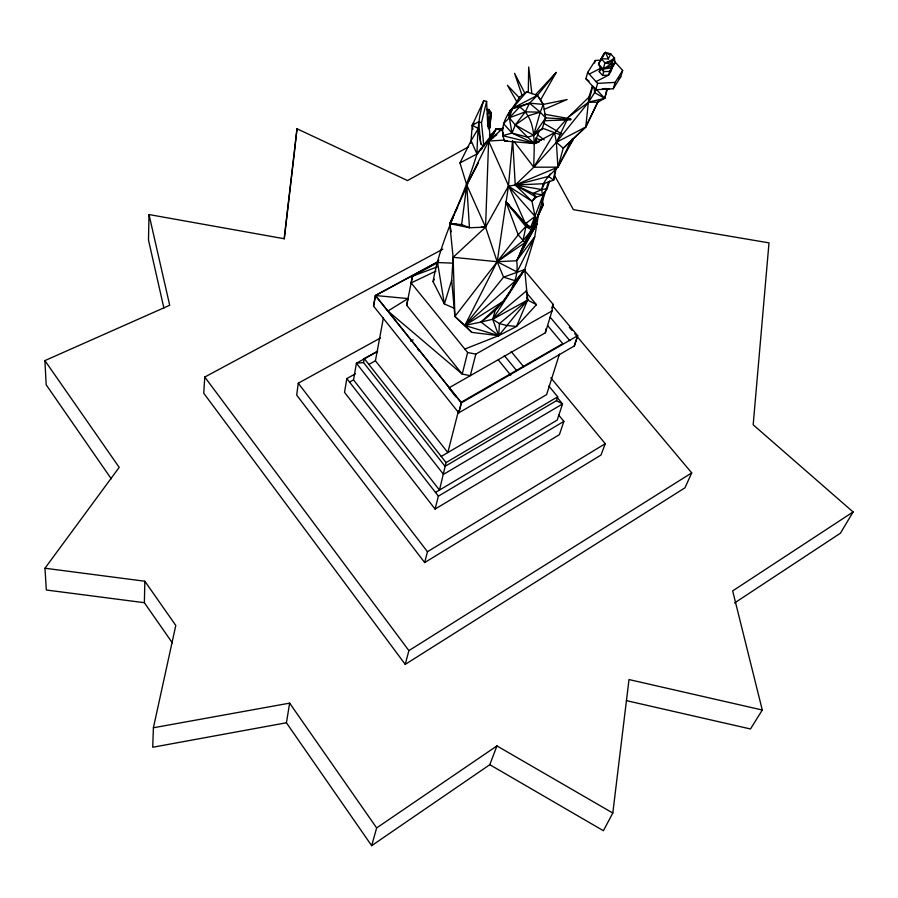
<?xml version="1.0" encoding="UTF-8"?>
<svg xmlns="http://www.w3.org/2000/svg" width="898" height="898" viewBox="0 0 898 898"><rect width="100%" height="100%" fill="white"/><g stroke="black" fill="none" stroke-linecap="round" stroke-linejoin="round"><path stroke-width="1.35" d="M602.064 58.325L604.096 53.42L605.533 52.331L610.696 53.891L614.457 58.022L614.95 63.028L609.708 71.335L608.597 75.129L596.014 81.617M528.305 92.415L528.686 66.991L531.885 93.572M468.644 146.778L407.512 180.577L296.991 128.773L284.15 238.722L149.001 214.555L148.496 240.047L163.896 308.081M144.365 602.704L144.847 581.231L44.967 568.232L46.337 590.008L144.365 602.704L172.326 642.856M537.06 142.883L534.422 143.512L504.71 141.02C499.591 130.165 504.721 116.572 512.466 108.344L519.639 106.985C538.082 119.412 533.749 148.26 533.771 167.219L515.25 185.022L508.448 186.144L485.56 227.149L453.131 257.299L451.694 280.232L454.893 316.478L471.865 332.406L498.749 335.661L516.507 326.457L536.454 304.691L527.126 293.556L525.959 291.008M144.847 581.231L175.795 625.446L153.401 727.773L152.727 747.248L286.417 722.778L371.66 845.669L489.803 764.692L496.931 745.912L612.806 813.027L603.4 830.717L489.803 764.692M538.733 213.163L534.725 236.735L524.713 269.568L515.452 280.816L503.554 277.123L497.2 261.722L485.56 227.149L488.624 141.031L496.28 128.829L503.239 128.504M490.173 137.551L489.376 129.458L491.285 112.834L489.096 109.477L486.851 109.444M489.96 124.811L489.376 129.458L487.771 125.72L486.604 101.44L483.741 100.711L472.258 125.226L470.833 143.343M454.478 308.351L444.375 303.973L433.072 281.613C440.727 236.713 464.288 197.257 476.939 153.962C477.601 135.98 477.781 117.93 483.741 100.711M592.523 85.939L588.864 97.209L585.799 126.988L563.259 148.192L557.927 167.14C550.777 174.515 538.957 183.08 542.549 194.877L536.353 197.156L531.975 201.275L535.051 216.418L534.849 224.927L531.493 227.542L528.787 227.194L506.079 202.084L518.191 234.827L524.982 242.64L516.642 260.757C520.559 286.372 499.962 307.902 480.991 322.045L464.861 325.469L454.893 316.478L453.131 257.299L449.718 223.591L467.611 184.763M442.815 249.173L204.766 377.037L203.745 393.234L405.234 664.374L684.972 487.816L691.718 472.887L574.731 333.708M512.736 140.986L515.25 185.022L557.927 167.14L556.378 142.311L554.571 132.691L534.422 143.512L512.006 133.095L509.346 117.784L509.941 110.69L514.689 105.852M512.534 140.986L508.448 186.144L497.2 261.722L464.861 325.469L471.865 332.406M488.153 127.999L489.881 127.213L491.285 112.834L487.457 110.151L489.096 109.477M294.275 153.356L296.991 128.773M489.881 127.213L487.771 125.72L489.275 112.508L487.457 110.151M284.296 238.89L294.117 154.725M612.806 813.027L629.004 679.562L762.279 710.026L750.47 728.974L626.445 700.642M473.908 123.116L472.258 125.226L478.275 128.515L471.091 140.672L459.967 162.931L466.78 185.044L485.56 227.149L469.452 227.744L461.651 224.579L466.78 185.044L488.624 141.031L503.239 128.01M380.46 337.985L298.259 383.221L296.688 395.131L424.653 562.563L601.009 455.028L605.252 443.702L550.811 377.811M555.076 169.868L553.651 180.172L543.29 183.731L515.25 185.022L531.975 201.275L535.298 196.774M449.191 387.734L545.4 332.765L546.018 328.758M545.378 332.765L552.012 310.944L553.033 304.22L524.23 269.972M286.417 722.778L289.639 703.134L153.401 727.773M355.395 373.815L346.819 378.574L344.518 392.336L435.081 509.065L559.387 434.666L563.865 421.398L558.556 414.921M548.869 386.084L557.714 396.815L446.048 462.571L439.481 490.072L353.531 379.899L356.405 363.219L377.182 351.724M552.506 305.747L577.695 335.706L574.293 345.977L458.766 412.833L373.557 306.117L375.398 295.498L438.258 261.587M557.714 396.815L556.457 400.665L445.082 466.331L363.544 362.545L364.251 358.571L377.699 351.14M373.557 306.117L375.487 295.521L438.347 261.599M458.508 410.712L447.821 452.57L375.42 360.783L383.367 318.072M552.001 310.955L475.828 354.126L470.294 375.678L462.223 374.073L406.682 305.208L407.984 298.574L375.487 295.521L461.392 402.764M475.839 354.126L467.634 352.499L411.149 282.915L412.463 276.225L438.202 262.339M406.682 305.208L412.474 276.225L437.045 266.953M454.893 316.478L497.2 261.722L522.917 240.81L526.722 222.94M556.165 168.184L553.651 180.172L548.566 176.401L515.25 185.022L536.353 197.156L533.165 193.373L515.25 185.022L541.707 189.545L547.039 188.838L549.621 180.969M606.812 89.093L604.724 98.32L597.63 102.237L588.628 102.125L568.412 117.11L555.492 131.658M483.786 145.33L481.496 122.622L486.604 101.44M467.634 352.499L462.223 374.084L387.914 311.022L407.984 298.574M435.081 509.065L438.392 496.156L563.865 421.398M592.714 86.163L588.628 102.125L556.378 142.311L533.771 167.219L514.341 141.828M424.653 562.563L427.459 551.731L605.252 443.702M405.234 664.374L408.893 650.623L691.718 472.887M487.771 125.72L491.285 112.834L489.275 112.508L487.3 113.945M527.62 142.299L534.422 143.512L535.926 138.112M614.546 61.491L622.662 70.426L620.743 76.813L613.244 88.756L595.767 89.755L585.9 78.766L587.696 72.368L595.329 60.458L600.683 60.166M371.66 845.669L376.655 827.934L496.931 745.912M594.599 63.017L595.329 60.458M612.29 67.249L611.168 71.054L608.597 75.129L602.614 75.466L599.235 71.717L600.324 67.911L598.495 63.926L604.096 53.42M595.767 89.755L597.608 83.379L587.696 72.368M464.838 349.053L498.749 335.661L492.699 319.273L495.269 310.405L500.175 303.603M602.614 75.466L603.714 71.672L603.164 69.09L604.971 62.894L610.169 60.952L614.457 58.022L610.786 64.207L603.164 69.09L598.495 63.926L601.357 59.448M503.408 133.05L502.633 135.677L534.422 143.512L539.372 130.378L542.111 129.088L545.647 117.874L543.312 104.404L537.386 95.368L526.598 91.854L519.74 97.006L512.466 108.344L509.346 117.784L503.531 123.643L512.006 133.095L527.732 137.259L534.422 143.512M508.403 115.943L509.941 110.69L512.511 109.578M453.131 257.299L497.2 261.722L524.982 242.64L531.739 230.011L532.851 226.184M604.904 88.487L609.08 88.992L607.362 89.396L604.724 98.32L588.628 102.125L594.599 92.64L595.868 88.936L593.769 87.14M613.244 88.756L615.152 82.392L622.662 70.426M551.877 308.093L553.033 304.22M451.694 280.232L444.375 303.973L437.539 262.53L438.774 260.061M548.577 181.722L534.849 224.927L531.493 227.542L525.487 223.725L488.624 141.031L496.908 134.7M559.454 354.138L546.601 394.615L441.232 456.442M503.43 133.196L502.633 135.677L512.006 133.095L515.306 124.957L525.308 111.857L529.528 103.158L537.386 95.368L556.221 72.446L540.663 99.757M574.293 345.977L577.695 335.706L461.37 402.843L458.766 412.833L461.37 402.843L375.375 295.577M519.74 97.006L519.403 97.916L507.404 85.243L516.866 101.777M544.368 191.948L530.729 227.194L528.787 227.194L506.079 202.084L509.121 204.733M527.104 237.487L524.982 242.64L532.795 226.442M525.285 240.945L519.897 253.685L536.959 223.714L516.642 260.757L497.2 261.722L518.191 234.827L525.768 226.464L531.739 230.011L533.423 226.296M544.536 183.282L541.707 189.545L533.165 193.373L542.549 194.877L547.039 188.838M534.557 223.815L543.009 205.249L542.426 198.346M604.085 54.239L601.211 58.74L608.328 58.92L610.696 53.891L608.058 53.7M598.562 100.688L585.799 126.988L563.259 148.192L556.378 142.311L568.412 117.11L588.864 97.209M597.63 102.237L585.799 126.988L556.378 142.311M451.211 231.807L449.718 223.591L453.939 214.835M455.151 212.332L457.553 207.337M535.803 220.212L543.009 205.249L541.853 199.928M557.927 167.14L572.06 139.145L573.126 139.583L557.927 167.14L533.771 167.219L554.571 132.691M478.331 163.043L466.78 185.044L469.452 227.744L449.718 223.591L453.075 217.799M491.79 137.383L496.28 128.829L502.094 130.749M433.072 281.613L434.441 279.244M554.616 175.537L573.384 209.661L769.002 242.864L753.186 424.799L853.1 511.961L840.427 533.199L734.542 602.973M608.328 58.92L605.533 52.331L601.211 58.74L604.971 62.894L610.786 64.207L614.95 63.028L609.708 71.335L603.714 71.672L600.324 67.911M599.235 71.717L600.526 69.685M512.444 286.585L524.713 269.568L527.654 300.033L499.411 323.628L498.749 335.661L480.991 322.045L492.699 319.273L524.713 269.568L503.554 277.123L464.861 325.469L498.749 335.661L527.654 300.033L527.126 293.556M567.794 147.631L573.126 139.583M614.457 58.022L610.786 64.207L612.066 65.812L611.942 67.765L603.164 69.09L612.066 65.812L614.95 63.028M480.991 322.045L503.217 301.38L524.713 269.568M548.566 176.401L550.126 174.089M570.746 119.412L545.647 117.874L533.648 135.272L527.732 137.259L515.306 124.957L509.346 117.784L519.639 106.985L529.528 103.158L543.312 104.404L567.132 99.521L544.166 109.354M489.724 138.292L496.28 128.829L476.939 153.962L459.967 162.931M44.967 568.232L119.198 467.375L44.9 360.603L169.7 305.264L149.001 214.555M516.642 260.757L534.725 236.735L517.046 271.937L497.2 261.722M522.917 240.81L531.739 230.011M471.091 140.672L476.939 153.962L488.265 140.391M545.647 117.874L540.248 112.171L529.528 103.158L512.466 108.344L526.598 91.854M535.477 94.739L556.221 72.446M509.346 117.784L525.308 111.857L540.248 112.171L528.507 115.685L515.306 124.957L533.648 135.272L540.248 112.171L543.312 104.404L537.386 95.368L512.466 108.344L515.003 105.65M476.939 153.962L478.679 152.144M480.43 150.314L482.17 148.484M456.611 224.276L449.718 223.591L451.604 221.671M618.722 78.698L620.743 76.813M515.452 280.816L464.861 325.469L503.217 301.38M539.372 130.378L533.648 135.272L542.111 129.088M526.643 297.474L527.654 300.033L516.507 326.457L506.685 325.48L499.411 323.628L492.699 319.273L526.385 290.941M525.487 223.725L535.051 216.418L534.321 213.746M512.466 108.344L514.588 106.739M493.069 137.865L488.624 141.031L504.642 140.088M853.1 511.961L732.667 590.906L762.279 710.026M435.496 492.441L557.209 420.084L562.552 403.943L557.254 397.511M460.573 402.607L562.777 343.687L547.623 325.559M349.569 382.099L353.531 379.899M368.854 364.431L375.42 360.783M410.667 341.218L413.102 339.871M489.432 135.284L494.315 132.578M492.699 319.273L527.654 300.033L536.454 304.691M481.496 122.622L478.589 121.881L472.258 125.226L472.898 129.166M589.256 74.096L600.683 68.226M411.149 282.915L435.99 271.061M504.71 141.02L507.359 140.548M604.971 62.894L611.976 61.749L610.169 60.952M363.544 362.545L356.405 363.219L443.511 474.346L562.552 403.943L556.457 400.665M530.729 227.194L532.783 227.037L535.051 216.418L508.448 186.144L531.975 201.275M597.608 83.379L615.152 82.392M608.058 54.026L610.696 53.891M544.76 120.691L570.814 119.816M602.479 88.958L609.08 88.992M602.255 89.194L607.362 89.396M437.539 262.53L452.76 263.159M449.718 223.591L461.651 224.579M481.429 226.734L485.56 227.149M545.03 114.293L570.847 118.94M534.894 140.829L538.935 141.749M534.882 140.975L538.901 142.12M542.403 128.167L560.363 134.79M536.061 138.169L541.023 140.357M543.919 123.34L562.025 134.06M537.543 134.779L544.188 139.908M585.9 78.766L589.043 81.235M478.275 128.515L480.823 143.871L483.921 146.666M595.868 88.936L604.724 98.32L594.599 92.64L594.173 87.409M569.332 327.287L572.037 330.498M550.205 317.23L569.837 340.656M511.119 351.466L523.545 366.564M504.283 355.529L516.631 370.593M498.356 360.019L510.738 375.162M506.079 202.084L525.768 226.464M417.604 348.94L419.355 351.129M449.18 388.363L456.195 397.129M364.251 358.571L446.048 462.571M346.819 378.574L438.392 496.156M298.259 383.221L427.459 551.731M204.766 377.037L408.893 650.623M289.639 703.134L376.655 827.934M111.262 478.814L46.191 384.827L44.9 360.603M524.836 93.179L514.576 73.355L522.041 95.278M478.589 121.881L480.823 143.871"/></g></svg>
